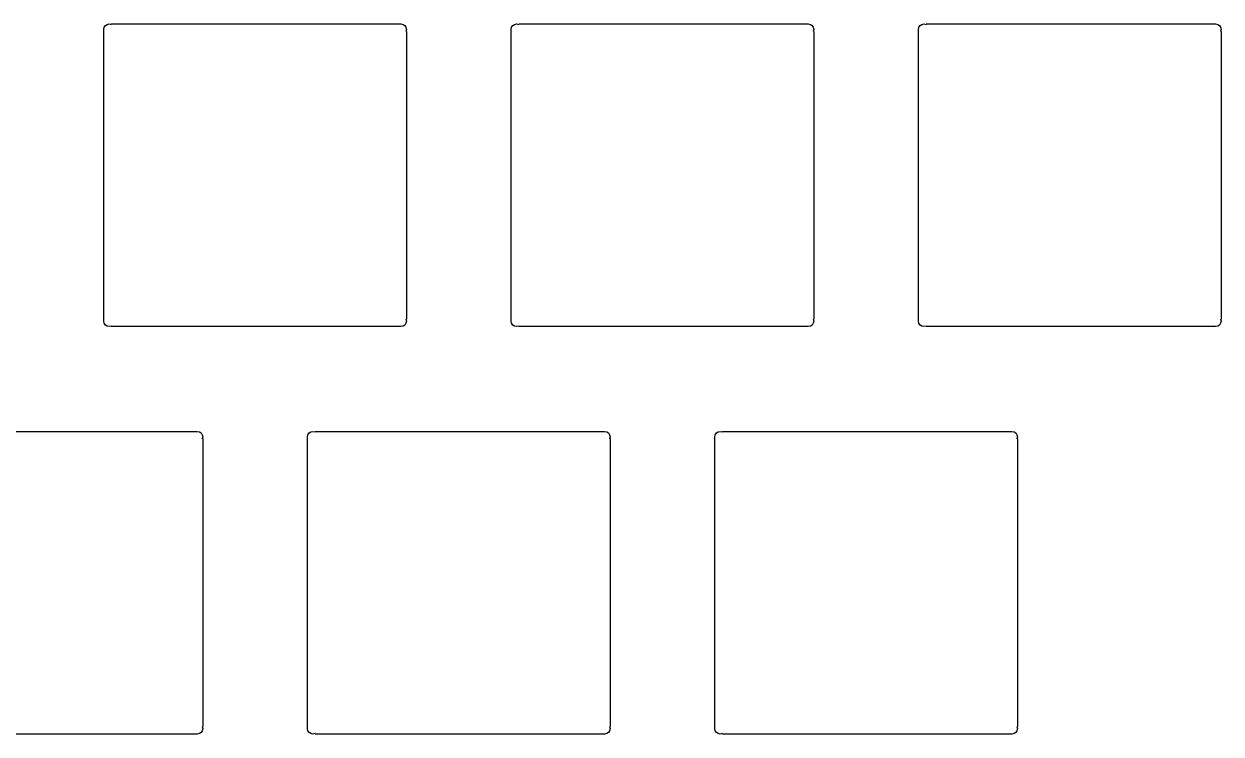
# Model space of a CAD drawing. Extents: x 229 to 416, y -167 to -34.
# Drawn here: x 289.2 to 345.2, y -138.8 to -105.6 of the extents above; entities that cross this region are included whole.
import ezdxf

# ---------------------------------------------------------------- set-up
doc = ezdxf.new("R2010")
doc.units = 0
doc.layers.add('Part__Feature1553', color=7, linetype='CONTINUOUS')

msp = doc.modelspace()

# ---------------------------------------------------------------- linework, layer by layer
at = {"layer": 'Part__Feature1553'}
for p, q in [((292.962, -105.891), (292.982, -105.794)), ((292.962, -105.891, 1.58), (292.982, -105.794, 1.58)), ((292.962, -105.891, 1.58), (292.982, -105.794, 1.58)), ((292.962, -105.891), (292.982, -105.794)), ((292.982, -105.794), (293.037, -105.712)), ((292.982, -105.794, 1.58), (293.037, -105.712, 1.58)), ((292.982, -105.794, 1.58), (293.037, -105.712, 1.58)), ((292.982, -105.794), (293.037, -105.712)), ((292.982, -105.794), (292.982, -105.794, 1.58)), ((292.982, -105.794), (292.982, -105.794, 1.58)), ((293.037, -105.712), (293.119, -105.657)), ((293.037, -105.712, 1.58), (293.119, -105.657, 1.58)), ((293.037, -105.712, 1.58), (293.119, -105.657, 1.58)), ((293.037, -105.712), (293.119, -105.657)), ((293.037, -105.712), (293.037, -105.712, 1.58)), ((293.037, -105.712), (293.037, -105.712, 1.58)), ((293.119, -105.657), (293.216, -105.637)), ((293.119, -105.657, 1.58), (293.216, -105.637, 1.58)), ((293.119, -105.657, 1.58), (293.216, -105.637, 1.58)), ((293.119, -105.657), (293.216, -105.637)), ((293.119, -105.657), (293.119, -105.657, 1.58)), ((293.119, -105.657), (293.119, -105.657, 1.58)), ((293.216, -105.638), (293.314, -105.657)), ((293.216, -105.638, 1.58), (293.314, -105.657, 1.58)), ((293.216, -105.638), (293.216, -105.638, 1.58)), ((293.216, -105.638), (293.216, -105.638, 1.58)), ((293.216, -105.638, 1.58), (293.314, -105.657, 1.58)), ((293.216, -105.638), (293.314, -105.657)), ((293.314, -105.638), (306.761, -105.638)), ((293.314, -105.638, 1.58), (306.761, -105.638, 1.58)), ((293.314, -105.638), (306.761, -105.638)), ((293.314, -105.638, 1.58), (306.761, -105.638, 1.58)), ((293.314, -105.657), (293.314, -105.657, 1.58)), ((293.314, -105.657), (293.314, -105.657, 1.58)), ((306.761, -105.638), (306.858, -105.638)), ((306.761, -105.638, 1.58), (306.858, -105.638, 1.58)), ((306.761, -105.638), (306.858, -105.638)), ((306.761, -105.638, 1.58), (306.858, -105.638, 1.58)), ((306.761, -105.657), (306.761, -105.657, 1.58)), ((306.761, -105.657), (306.761, -105.657, 1.58)), ((306.858, -105.638), (306.956, -105.657)), ((306.858, -105.638, 1.58), (306.956, -105.657, 1.58)), ((306.858, -105.638), (306.858, -105.638, 1.58)), ((306.858, -105.638), (306.858, -105.638, 1.58)), ((306.858, -105.638, 1.58), (306.956, -105.657, 1.58)), ((306.858, -105.638), (306.956, -105.657)), ((306.956, -105.657), (307.038, -105.712)), ((306.956, -105.657, 1.58), (307.038, -105.712, 1.58)), ((306.956, -105.657), (306.956, -105.657, 1.58)), ((306.956, -105.657), (306.956, -105.657, 1.58)), ((306.956, -105.657, 1.58), (307.038, -105.712, 1.58)), ((306.956, -105.657), (307.038, -105.712)), ((307.038, -105.712), (307.093, -105.794)), ((307.038, -105.712, 1.58), (307.093, -105.794, 1.58)), ((307.038, -105.712), (307.038, -105.712, 1.58)), ((307.038, -105.712), (307.038, -105.712, 1.58)), ((307.038, -105.712, 1.58), (307.093, -105.794, 1.58)), ((307.038, -105.712), (307.093, -105.794)), ((307.093, -105.794), (307.113, -105.891)), ((307.093, -105.794, 1.58), (307.113, -105.891, 1.58)), ((307.093, -105.794), (307.093, -105.794, 1.58)), ((307.093, -105.794), (307.093, -105.794, 1.58)), ((307.093, -105.794, 1.58), (307.113, -105.891, 1.58)), ((307.093, -105.794), (307.113, -105.891)), ((312.012, -105.891), (312.032, -105.794)), ((312.012, -105.891, 1.58), (312.032, -105.794, 1.58)), ((312.012, -105.891, 1.58), (312.032, -105.794, 1.58)), ((312.012, -105.891), (312.032, -105.794)), ((312.032, -105.794), (312.087, -105.712)), ((312.032, -105.794, 1.58), (312.087, -105.712, 1.58)), ((312.032, -105.794, 1.58), (312.087, -105.712, 1.58)), ((312.032, -105.794), (312.087, -105.712)), ((312.032, -105.794), (312.032, -105.794, 1.58)), ((312.032, -105.794), (312.032, -105.794, 1.58)), ((312.087, -105.712), (312.169, -105.657)), ((312.087, -105.712, 1.58), (312.169, -105.657, 1.58)), ((312.087, -105.712, 1.58), (312.169, -105.657, 1.58)), ((312.087, -105.712), (312.169, -105.657)), ((312.087, -105.712), (312.087, -105.712, 1.58)), ((312.087, -105.712), (312.087, -105.712, 1.58)), ((312.169, -105.657), (312.267, -105.637)), ((312.169, -105.657, 1.58), (312.267, -105.637, 1.58)), ((312.169, -105.657, 1.58), (312.267, -105.637, 1.58)), ((312.169, -105.657), (312.267, -105.637)), ((312.169, -105.657), (312.169, -105.657, 1.58)), ((312.169, -105.657), (312.169, -105.657, 1.58)), ((312.267, -105.638), (312.364, -105.657)), ((312.267, -105.638, 1.58), (312.364, -105.657, 1.58)), ((312.267, -105.638), (312.267, -105.638, 1.58)), ((312.267, -105.638), (312.267, -105.638, 1.58)), ((312.267, -105.638, 1.58), (312.364, -105.657, 1.58)), ((312.267, -105.638), (312.364, -105.657)), ((312.364, -105.638), (325.811, -105.638)), ((312.364, -105.638, 1.58), (325.811, -105.638, 1.58)), ((312.364, -105.638), (325.811, -105.638)), ((312.364, -105.638, 1.58), (325.811, -105.638, 1.58)), ((312.364, -105.657), (312.364, -105.657, 1.58)), ((312.364, -105.657), (312.364, -105.657, 1.58)), ((325.811, -105.638), (325.909, -105.638)), ((325.811, -105.638, 1.58), (325.909, -105.638, 1.58)), ((325.811, -105.638), (325.909, -105.638)), ((325.811, -105.638, 1.58), (325.909, -105.638, 1.58)), ((325.811, -105.657), (325.811, -105.657, 1.58)), ((325.811, -105.657), (325.811, -105.657, 1.58)), ((325.909, -105.638), (326.006, -105.657)), ((325.909, -105.638, 1.58), (326.006, -105.657, 1.58)), ((325.909, -105.638), (325.909, -105.638, 1.58)), ((325.909, -105.638), (325.909, -105.638, 1.58)), ((325.909, -105.638, 1.58), (326.006, -105.657, 1.58)), ((325.909, -105.638), (326.006, -105.657)), ((326.006, -105.657), (326.088, -105.712)), ((326.006, -105.657, 1.58), (326.088, -105.712, 1.58)), ((326.006, -105.657), (326.006, -105.657, 1.58)), ((326.006, -105.657), (326.006, -105.657, 1.58)), ((326.006, -105.657, 1.58), (326.088, -105.712, 1.58)), ((326.006, -105.657), (326.088, -105.712)), ((326.088, -105.712), (326.143, -105.794)), ((326.088, -105.712, 1.58), (326.143, -105.794, 1.58)), ((326.088, -105.712), (326.088, -105.712, 1.58)), ((326.088, -105.712), (326.088, -105.712, 1.58)), ((326.088, -105.712, 1.58), (326.143, -105.794, 1.58)), ((326.088, -105.712), (326.143, -105.794)), ((326.143, -105.794), (326.163, -105.891)), ((326.143, -105.794, 1.58), (326.163, -105.891, 1.58)), ((326.143, -105.794), (326.143, -105.794, 1.58)), ((326.143, -105.794), (326.143, -105.794, 1.58)), ((326.143, -105.794, 1.58), (326.163, -105.891, 1.58)), ((326.143, -105.794), (326.163, -105.891)), ((331.062, -105.891), (331.082, -105.794)), ((331.062, -105.891, 1.58), (331.082, -105.794, 1.58)), ((331.062, -105.891, 1.58), (331.082, -105.794, 1.58)), ((331.062, -105.891), (331.082, -105.794)), ((331.082, -105.794), (331.137, -105.712)), ((331.082, -105.794, 1.58), (331.137, -105.712, 1.58)), ((331.082, -105.794, 1.58), (331.137, -105.712, 1.58)), ((331.082, -105.794), (331.137, -105.712)), ((331.082, -105.794), (331.082, -105.794, 1.58)), ((331.082, -105.794), (331.082, -105.794, 1.58)), ((331.137, -105.712), (331.219, -105.657)), ((331.137, -105.712, 1.58), (331.219, -105.657, 1.58)), ((331.137, -105.712, 1.58), (331.219, -105.657, 1.58)), ((331.137, -105.712), (331.219, -105.657)), ((331.137, -105.712), (331.137, -105.712, 1.58)), ((331.137, -105.712), (331.137, -105.712, 1.58)), ((331.219, -105.657), (331.317, -105.637)), ((331.219, -105.657, 1.58), (331.317, -105.637, 1.58)), ((331.219, -105.657, 1.58), (331.317, -105.637, 1.58)), ((331.219, -105.657), (331.317, -105.637)), ((331.219, -105.657), (331.219, -105.657, 1.58)), ((331.219, -105.657), (331.219, -105.657, 1.58)), ((331.317, -105.638), (331.414, -105.657)), ((331.317, -105.638, 1.58), (331.414, -105.657, 1.58)), ((331.317, -105.638), (331.317, -105.638, 1.58)), ((331.317, -105.638), (331.317, -105.638, 1.58)), ((331.317, -105.638, 1.58), (331.414, -105.657, 1.58)), ((331.317, -105.638), (331.414, -105.657)), ((331.414, -105.638), (344.861, -105.638)), ((331.414, -105.638, 1.58), (344.861, -105.638, 1.58)), ((331.414, -105.638), (344.861, -105.638)), ((331.414, -105.638, 1.58), (344.861, -105.638, 1.58)), ((331.414, -105.657), (331.414, -105.657, 1.58)), ((331.414, -105.657), (331.414, -105.657, 1.58)), ((344.861, -105.638), (344.959, -105.638)), ((344.861, -105.638, 1.58), (344.959, -105.638, 1.58)), ((344.861, -105.638), (344.959, -105.638)), ((344.861, -105.638, 1.58), (344.959, -105.638, 1.58)), ((344.861, -105.657), (344.861, -105.657, 1.58)), ((344.861, -105.657), (344.861, -105.657, 1.58)), ((344.959, -105.638), (345.056, -105.657)), ((344.959, -105.638, 1.58), (345.056, -105.657, 1.58)), ((344.959, -105.638), (344.959, -105.638, 1.58)), ((344.959, -105.638), (344.959, -105.638, 1.58)), ((344.959, -105.638, 1.58), (345.056, -105.657, 1.58)), ((344.959, -105.638), (345.056, -105.657)), ((345.056, -105.657), (345.138, -105.712)), ((345.056, -105.657, 1.58), (345.138, -105.712, 1.58)), ((345.056, -105.657), (345.056, -105.657, 1.58)), ((345.056, -105.657), (345.056, -105.657, 1.58)), ((345.056, -105.657, 1.58), (345.138, -105.712, 1.58)), ((345.056, -105.657), (345.138, -105.712)), ((345.138, -105.712), (345.193, -105.794)), ((345.138, -105.712, 1.58), (345.193, -105.794, 1.58)), ((345.138, -105.712), (345.138, -105.712, 1.58)), ((345.138, -105.712), (345.138, -105.712, 1.58)), ((345.138, -105.712, 1.58), (345.193, -105.794, 1.58)), ((345.138, -105.712), (345.193, -105.794)), ((345.193, -105.794), (345.212, -105.892)), ((345.193, -105.794, 1.58), (345.212, -105.892, 1.58)), ((345.193, -105.794), (345.193, -105.794, 1.58)), ((345.193, -105.794), (345.193, -105.794, 1.58)), ((345.193, -105.794, 1.58), (345.212, -105.892, 1.58)), ((345.193, -105.794), (345.212, -105.892)), ((292.962, -105.989), (292.962, -105.891)), ((292.962, -105.989, 1.58), (292.962, -105.891, 1.58)), ((292.962, -105.989), (292.962, -105.891)), ((292.962, -105.989, 1.58), (292.962, -105.891, 1.58)), ((292.962, -105.891), (292.962, -105.891, 1.58)), ((292.962, -105.891), (292.962, -105.891, 1.58)), ((292.962, -119.436), (292.962, -105.989)), ((292.962, -119.436, 1.58), (292.962, -105.989, 1.58)), ((292.962, -119.436), (292.962, -105.989)), ((292.962, -119.436, 1.58), (292.962, -105.989, 1.58)), ((292.982, -105.989), (292.982, -105.989, 1.58)), ((292.982, -105.989), (292.982, -105.989, 1.58)), ((307.113, -105.891), (307.093, -105.989)), ((307.113, -105.891, 1.58), (307.093, -105.989, 1.58)), ((307.113, -105.891, 1.58), (307.093, -105.989, 1.58)), ((307.113, -105.891), (307.093, -105.989)), ((307.093, -105.989), (307.093, -105.989, 1.58)), ((307.093, -105.989), (307.093, -105.989, 1.58)), ((307.113, -105.891), (307.113, -105.891, 1.58)), ((307.113, -105.891), (307.113, -105.891, 1.58)), ((307.113, -105.989), (307.113, -119.436)), ((307.113, -105.989, 1.58), (307.113, -119.436, 1.58)), ((307.113, -105.989), (307.113, -119.436)), ((307.113, -105.989, 1.58), (307.113, -119.436, 1.58)), ((312.012, -105.989), (312.012, -105.891)), ((312.012, -105.989, 1.58), (312.012, -105.891, 1.58)), ((312.012, -105.989), (312.012, -105.891)), ((312.012, -105.989, 1.58), (312.012, -105.891, 1.58)), ((312.012, -105.891), (312.012, -105.891, 1.58)), ((312.012, -105.891), (312.012, -105.891, 1.58)), ((312.012, -119.436), (312.012, -105.989)), ((312.012, -119.436, 1.58), (312.012, -105.989, 1.58)), ((312.012, -119.436), (312.012, -105.989)), ((312.012, -119.436, 1.58), (312.012, -105.989, 1.58)), ((312.032, -105.989), (312.032, -105.989, 1.58)), ((312.032, -105.989), (312.032, -105.989, 1.58)), ((326.163, -105.891), (326.143, -105.989)), ((326.163, -105.891, 1.58), (326.143, -105.989, 1.58)), ((326.163, -105.891, 1.58), (326.143, -105.989, 1.58)), ((326.163, -105.891), (326.143, -105.989)), ((326.143, -105.989), (326.143, -105.989, 1.58)), ((326.143, -105.989), (326.143, -105.989, 1.58)), ((326.163, -105.891), (326.163, -105.891, 1.58)), ((326.163, -105.891), (326.163, -105.891, 1.58)), ((326.163, -105.989), (326.163, -119.436)), ((326.163, -105.989, 1.58), (326.163, -119.436, 1.58)), ((326.163, -105.989), (326.163, -119.436)), ((326.163, -105.989, 1.58), (326.163, -119.436, 1.58)), ((331.062, -105.989), (331.062, -105.891)), ((331.062, -105.989, 1.58), (331.062, -105.891, 1.58)), ((331.062, -105.989), (331.062, -105.891)), ((331.062, -105.989, 1.58), (331.062, -105.891, 1.58)), ((331.062, -105.891), (331.062, -105.891, 1.58)), ((331.062, -105.891), (331.062, -105.891, 1.58)), ((331.062, -119.436), (331.062, -105.989)), ((331.062, -119.432, 1.58), (331.062, -105.989, 1.58)), ((331.062, -119.436), (331.062, -105.989)), ((331.062, -119.432, 1.58), (331.062, -105.989, 1.58)), ((331.082, -105.989), (331.082, -105.989, 1.58)), ((331.082, -105.989), (331.082, -105.989, 1.58)), ((345.212, -105.891, 1.58), (345.192, -105.993, 1.58)), ((345.212, -105.891, 1.58), (345.192, -105.993, 1.58)), ((345.212, -105.891), (345.193, -105.989)), ((345.212, -105.891), (345.193, -105.989)), ((345.193, -105.989), (345.193, -105.989, 1.58)), ((345.193, -105.989), (345.193, -105.989, 1.58)), ((345.212, -105.891), (345.212, -105.891, 1.58)), ((345.212, -105.891), (345.212, -105.891, 1.58)), ((345.212, -105.989), (345.212, -119.436)), ((345.212, -105.989), (345.212, -119.436)), ((345.212, -105.993, 1.58), (345.212, -119.436, 1.58)), ((345.212, -105.993, 1.58), (345.212, -119.436, 1.58)), ((292.962, -119.534), (292.962, -119.436)), ((292.962, -119.534, 1.58), (292.962, -119.436, 1.58)), ((292.962, -119.534), (292.962, -119.436)), ((292.962, -119.534, 1.58), (292.962, -119.436, 1.58)), ((292.982, -119.631), (292.962, -119.534)), ((292.982, -119.631, 1.58), (292.962, -119.534, 1.58)), ((292.982, -119.631, 1.58), (292.962, -119.534, 1.58)), ((292.962, -119.534), (292.962, -119.534, 1.58)), ((292.982, -119.631), (292.962, -119.534)), ((292.962, -119.534), (292.962, -119.534, 1.58)), ((292.982, -119.436), (292.982, -119.436, 1.58)), ((292.982, -119.436), (292.982, -119.436, 1.58)), ((293.037, -119.713), (292.982, -119.631)), ((293.037, -119.713, 1.58), (292.982, -119.631, 1.58)), ((293.037, -119.713, 1.58), (292.982, -119.631, 1.58)), ((292.982, -119.631), (292.982, -119.631, 1.58)), ((293.037, -119.713), (292.982, -119.631)), ((292.982, -119.631), (292.982, -119.631, 1.58)), ((293.119, -119.768), (293.037, -119.713)), ((293.119, -119.768, 1.58), (293.037, -119.713, 1.58)), ((293.119, -119.768, 1.58), (293.037, -119.713, 1.58)), ((293.037, -119.713), (293.037, -119.713, 1.58)), ((293.119, -119.768), (293.037, -119.713)), ((293.037, -119.713), (293.037, -119.713, 1.58)), ((293.216, -119.787), (293.119, -119.768)), ((293.216, -119.787, 1.58), (293.119, -119.768, 1.58)), ((293.216, -119.787, 1.58), (293.119, -119.768, 1.58)), ((293.119, -119.768), (293.119, -119.768, 1.58)), ((293.216, -119.787), (293.119, -119.768)), ((293.119, -119.768), (293.119, -119.768, 1.58)), ((293.314, -119.768), (293.216, -119.788)), ((293.314, -119.768, 1.58), (293.216, -119.788, 1.58)), ((293.314, -119.768, 1.58), (293.216, -119.788, 1.58)), ((293.314, -119.768), (293.216, -119.788)), ((293.216, -119.787), (293.216, -119.787, 1.58)), ((293.216, -119.787), (293.216, -119.787, 1.58)), ((293.314, -119.768), (293.314, -119.768, 1.58)), ((293.314, -119.768), (293.314, -119.768, 1.58)), ((306.761, -119.787), (293.314, -119.787)), ((306.761, -119.787, 1.58), (293.314, -119.787, 1.58)), ((306.761, -119.787), (293.314, -119.787)), ((306.761, -119.787, 1.58), (293.314, -119.787, 1.58)), ((306.761, -119.768), (306.761, -119.768, 1.58)), ((306.761, -119.768), (306.761, -119.768, 1.58)), ((306.858, -119.787), (306.761, -119.787)), ((306.858, -119.787, 1.58), (306.761, -119.787, 1.58)), ((306.858, -119.787), (306.761, -119.787)), ((306.858, -119.787, 1.58), (306.761, -119.787, 1.58)), ((306.956, -119.768), (306.858, -119.788)), ((306.956, -119.768, 1.58), (306.858, -119.788, 1.58)), ((306.956, -119.768, 1.58), (306.858, -119.788, 1.58)), ((306.956, -119.768), (306.858, -119.788)), ((306.858, -119.787), (306.858, -119.787, 1.58)), ((306.858, -119.787), (306.858, -119.787, 1.58)), ((307.038, -119.713), (306.956, -119.768)), ((307.038, -119.713, 1.58), (306.956, -119.768, 1.58)), ((307.038, -119.713, 1.58), (306.956, -119.768, 1.58)), ((307.038, -119.713), (306.956, -119.768)), ((306.956, -119.768), (306.956, -119.768, 1.58)), ((306.956, -119.768), (306.956, -119.768, 1.58)), ((307.093, -119.631), (307.038, -119.713)), ((307.093, -119.631, 1.58), (307.038, -119.713, 1.58)), ((307.093, -119.631, 1.58), (307.038, -119.713, 1.58)), ((307.093, -119.631), (307.038, -119.713)), ((307.038, -119.713), (307.038, -119.713, 1.58)), ((307.038, -119.713), (307.038, -119.713, 1.58)), ((307.093, -119.436), (307.113, -119.534)), ((307.093, -119.436, 1.58), (307.113, -119.534, 1.58)), ((307.093, -119.436), (307.093, -119.436, 1.58)), ((307.093, -119.436), (307.093, -119.436, 1.58)), ((307.093, -119.436, 1.58), (307.113, -119.534, 1.58)), ((307.093, -119.436), (307.113, -119.534)), ((307.113, -119.534), (307.093, -119.631)), ((307.113, -119.534, 1.58), (307.093, -119.631, 1.58)), ((307.113, -119.534, 1.58), (307.093, -119.631, 1.58)), ((307.113, -119.534), (307.093, -119.631)), ((307.093, -119.631), (307.093, -119.631, 1.58)), ((307.093, -119.631), (307.093, -119.631, 1.58)), ((307.113, -119.534), (307.113, -119.534, 1.58)), ((307.113, -119.534), (307.113, -119.534, 1.58)), ((312.012, -119.534), (312.012, -119.436)), ((312.012, -119.534, 1.58), (312.012, -119.436, 1.58)), ((312.012, -119.534), (312.012, -119.436)), ((312.012, -119.534, 1.58), (312.012, -119.436, 1.58)), ((312.032, -119.631), (312.012, -119.534)), ((312.032, -119.631, 1.58), (312.012, -119.534, 1.58)), ((312.032, -119.631, 1.58), (312.012, -119.534, 1.58)), ((312.012, -119.534), (312.012, -119.534, 1.58)), ((312.032, -119.631), (312.012, -119.534)), ((312.012, -119.534), (312.012, -119.534, 1.58)), ((312.032, -119.436), (312.032, -119.436, 1.58)), ((312.032, -119.436), (312.032, -119.436, 1.58)), ((312.087, -119.713), (312.032, -119.631)), ((312.087, -119.713, 1.58), (312.032, -119.631, 1.58)), ((312.087, -119.713, 1.58), (312.032, -119.631, 1.58)), ((312.032, -119.631), (312.032, -119.631, 1.58)), ((312.087, -119.713), (312.032, -119.631)), ((312.032, -119.631), (312.032, -119.631, 1.58)), ((312.169, -119.768), (312.087, -119.713)), ((312.169, -119.768, 1.58), (312.087, -119.713, 1.58)), ((312.169, -119.768, 1.58), (312.087, -119.713, 1.58)), ((312.087, -119.713), (312.087, -119.713, 1.58)), ((312.169, -119.768), (312.087, -119.713)), ((312.087, -119.713), (312.087, -119.713, 1.58)), ((312.267, -119.787), (312.169, -119.768)), ((312.267, -119.787, 1.58), (312.169, -119.768, 1.58)), ((312.267, -119.787, 1.58), (312.169, -119.768, 1.58)), ((312.169, -119.768), (312.169, -119.768, 1.58)), ((312.267, -119.787), (312.169, -119.768)), ((312.169, -119.768), (312.169, -119.768, 1.58)), ((312.364, -119.768), (312.267, -119.788)), ((312.364, -119.768, 1.58), (312.267, -119.788, 1.58)), ((312.364, -119.768, 1.58), (312.267, -119.788, 1.58)), ((312.364, -119.768), (312.267, -119.788)), ((312.267, -119.787), (312.267, -119.787, 1.58)), ((312.267, -119.787), (312.267, -119.787, 1.58)), ((312.364, -119.768), (312.364, -119.768, 1.58)), ((312.364, -119.768), (312.364, -119.768, 1.58)), ((325.811, -119.787), (312.364, -119.787)), ((325.811, -119.787, 1.58), (312.364, -119.787, 1.58)), ((325.811, -119.787), (312.364, -119.787)), ((325.811, -119.787, 1.58), (312.364, -119.787, 1.58)), ((325.811, -119.768), (325.811, -119.768, 1.58)), ((325.811, -119.768), (325.811, -119.768, 1.58)), ((325.909, -119.787), (325.811, -119.787)), ((325.909, -119.787, 1.58), (325.811, -119.787, 1.58)), ((325.909, -119.787), (325.811, -119.787)), ((325.909, -119.787, 1.58), (325.811, -119.787, 1.58)), ((326.006, -119.768), (325.909, -119.788)), ((326.006, -119.768, 1.58), (325.909, -119.788, 1.58)), ((326.006, -119.768, 1.58), (325.909, -119.788, 1.58)), ((326.006, -119.768), (325.909, -119.788)), ((325.909, -119.787), (325.909, -119.787, 1.58)), ((325.909, -119.787), (325.909, -119.787, 1.58)), ((326.088, -119.713), (326.006, -119.768)), ((326.088, -119.713, 1.58), (326.006, -119.768, 1.58)), ((326.088, -119.713, 1.58), (326.006, -119.768, 1.58)), ((326.088, -119.713), (326.006, -119.768)), ((326.006, -119.768), (326.006, -119.768, 1.58)), ((326.006, -119.768), (326.006, -119.768, 1.58)), ((326.143, -119.631), (326.088, -119.713)), ((326.143, -119.631, 1.58), (326.088, -119.713, 1.58)), ((326.143, -119.631, 1.58), (326.088, -119.713, 1.58)), ((326.143, -119.631), (326.088, -119.713)), ((326.088, -119.713), (326.088, -119.713, 1.58)), ((326.088, -119.713), (326.088, -119.713, 1.58)), ((326.143, -119.436), (326.163, -119.534)), ((326.143, -119.436, 1.58), (326.163, -119.534, 1.58)), ((326.143, -119.436), (326.143, -119.436, 1.58)), ((326.143, -119.436), (326.143, -119.436, 1.58)), ((326.143, -119.436, 1.58), (326.163, -119.534, 1.58)), ((326.143, -119.436), (326.163, -119.534)), ((326.163, -119.534), (326.143, -119.631)), ((326.163, -119.534, 1.58), (326.143, -119.631, 1.58)), ((326.163, -119.534, 1.58), (326.143, -119.631, 1.58)), ((326.163, -119.534), (326.143, -119.631)), ((326.143, -119.631), (326.143, -119.631, 1.58)), ((326.143, -119.631), (326.143, -119.631, 1.58)), ((326.163, -119.534), (326.163, -119.534, 1.58)), ((326.163, -119.534), (326.163, -119.534, 1.58)), ((331.062, -119.534, 1.58), (331.062, -119.432, 1.58)), ((331.062, -119.534, 1.58), (331.062, -119.432, 1.58)), ((331.062, -119.534), (331.062, -119.436)), ((331.062, -119.534), (331.062, -119.436)), ((331.082, -119.631), (331.062, -119.534)), ((331.082, -119.631, 1.58), (331.062, -119.534, 1.58)), ((331.082, -119.631, 1.58), (331.062, -119.534, 1.58)), ((331.062, -119.534), (331.062, -119.534, 1.58)), ((331.082, -119.631), (331.062, -119.534)), ((331.062, -119.534), (331.062, -119.534, 1.58)), ((331.082, -119.436), (331.082, -119.436, 1.58)), ((331.082, -119.436), (331.082, -119.436, 1.58)), ((331.137, -119.713), (331.082, -119.631)), ((331.137, -119.713, 1.58), (331.082, -119.631, 1.58)), ((331.137, -119.713, 1.58), (331.082, -119.631, 1.58)), ((331.082, -119.631), (331.082, -119.631, 1.58)), ((331.137, -119.713), (331.082, -119.631)), ((331.082, -119.631), (331.082, -119.631, 1.58)), ((331.219, -119.768), (331.137, -119.713)), ((331.219, -119.768, 1.58), (331.137, -119.713, 1.58)), ((331.219, -119.768, 1.58), (331.137, -119.713, 1.58)), ((331.137, -119.713), (331.137, -119.713, 1.58)), ((331.219, -119.768), (331.137, -119.713)), ((331.137, -119.713), (331.137, -119.713, 1.58)), ((331.317, -119.787), (331.219, -119.768)), ((331.317, -119.787, 1.58), (331.219, -119.768, 1.58)), ((331.317, -119.787, 1.58), (331.219, -119.768, 1.58)), ((331.219, -119.768), (331.219, -119.768, 1.58)), ((331.317, -119.787), (331.219, -119.768)), ((331.219, -119.768), (331.219, -119.768, 1.58)), ((331.414, -119.768), (331.317, -119.788)), ((331.414, -119.768, 1.58), (331.317, -119.788, 1.58)), ((331.414, -119.768, 1.58), (331.317, -119.788, 1.58)), ((331.414, -119.768), (331.317, -119.788)), ((331.317, -119.787), (331.317, -119.787, 1.58)), ((331.317, -119.787), (331.317, -119.787, 1.58)), ((331.414, -119.768), (331.414, -119.768, 1.58)), ((331.414, -119.768), (331.414, -119.768, 1.58)), ((344.861, -119.787), (331.414, -119.787)), ((344.857, -119.787, 1.58), (331.414, -119.787, 1.58)), ((344.861, -119.787), (331.414, -119.787)), ((344.857, -119.787, 1.58), (331.414, -119.787, 1.58)), ((344.959, -119.787, 1.58), (344.857, -119.787, 1.58)), ((344.959, -119.787, 1.58), (344.857, -119.787, 1.58)), ((344.861, -119.768), (344.861, -119.768, 1.58)), ((344.861, -119.768), (344.861, -119.768, 1.58)), ((344.959, -119.787), (344.861, -119.787)), ((344.959, -119.787), (344.861, -119.787)), ((345.056, -119.768), (344.959, -119.788)), ((345.056, -119.768, 1.58), (344.959, -119.788, 1.58)), ((345.056, -119.768, 1.58), (344.959, -119.788, 1.58)), ((345.056, -119.768), (344.959, -119.788)), ((344.959, -119.787), (344.959, -119.787, 1.58)), ((344.959, -119.787), (344.959, -119.787, 1.58)), ((345.138, -119.713), (345.056, -119.768)), ((345.138, -119.713, 1.58), (345.056, -119.768, 1.58)), ((345.138, -119.713, 1.58), (345.056, -119.768, 1.58)), ((345.138, -119.713), (345.056, -119.768)), ((345.056, -119.768), (345.056, -119.768, 1.58)), ((345.056, -119.768), (345.056, -119.768, 1.58)), ((345.193, -119.631), (345.138, -119.713)), ((345.193, -119.631, 1.58), (345.138, -119.713, 1.58)), ((345.193, -119.631, 1.58), (345.138, -119.713, 1.58)), ((345.193, -119.631), (345.138, -119.713)), ((345.138, -119.713), (345.138, -119.713, 1.58)), ((345.138, -119.713), (345.138, -119.713, 1.58)), ((345.193, -119.436), (345.212, -119.534)), ((345.193, -119.436, 1.58), (345.212, -119.534, 1.58)), ((345.193, -119.436), (345.193, -119.436, 1.58)), ((345.193, -119.436), (345.193, -119.436, 1.58)), ((345.193, -119.436, 1.58), (345.212, -119.534, 1.58)), ((345.193, -119.436), (345.212, -119.534)), ((345.212, -119.534), (345.193, -119.631)), ((345.212, -119.534, 1.58), (345.193, -119.631, 1.58)), ((345.212, -119.534, 1.58), (345.193, -119.631, 1.58)), ((345.212, -119.534), (345.193, -119.631)), ((345.193, -119.631), (345.193, -119.631, 1.58)), ((345.193, -119.631), (345.193, -119.631, 1.58)), ((345.212, -119.534), (345.212, -119.534, 1.58)), ((345.212, -119.534), (345.212, -119.534, 1.58)), ((283.789, -124.688), (297.236, -124.688)), ((283.789, -124.688), (297.236, -124.688)), ((283.793, -124.688, 1.58), (297.236, -124.688, 1.58)), ((283.793, -124.688, 1.58), (297.236, -124.688, 1.58)), ((297.236, -124.688), (297.334, -124.688)), ((297.236, -124.688, 1.58), (297.334, -124.688, 1.58)), ((297.236, -124.688), (297.334, -124.688)), ((297.236, -124.688, 1.58), (297.334, -124.688, 1.58)), ((297.236, -124.707), (297.236, -124.707, 1.58)), ((297.236, -124.707), (297.236, -124.707, 1.58)), ((297.334, -124.688), (297.431, -124.707)), ((297.334, -124.688, 1.58), (297.431, -124.707, 1.58)), ((297.334, -124.688), (297.334, -124.688, 1.58)), ((297.334, -124.688), (297.334, -124.688, 1.58)), ((297.334, -124.688, 1.58), (297.431, -124.707, 1.58)), ((297.334, -124.688), (297.431, -124.707)), ((297.431, -124.707), (297.513, -124.762)), ((297.431, -124.707, 1.58), (297.513, -124.762, 1.58)), ((297.431, -124.707), (297.431, -124.707, 1.58)), ((297.431, -124.707), (297.431, -124.707, 1.58)), ((297.431, -124.707, 1.58), (297.513, -124.762, 1.58)), ((297.431, -124.707), (297.513, -124.762)), ((297.513, -124.762), (297.568, -124.844)), ((297.513, -124.762, 1.58), (297.568, -124.844, 1.58)), ((297.513, -124.762), (297.513, -124.762, 1.58)), ((297.513, -124.762), (297.513, -124.762, 1.58)), ((297.513, -124.762, 1.58), (297.568, -124.844, 1.58)), ((297.513, -124.762), (297.568, -124.844)), ((297.568, -124.844), (297.587, -124.942)), ((297.568, -124.844, 1.58), (297.587, -124.942, 1.58)), ((297.568, -124.844), (297.568, -124.844, 1.58)), ((297.568, -124.844), (297.568, -124.844, 1.58)), ((297.568, -124.844, 1.58), (297.587, -124.942, 1.58)), ((297.568, -124.844), (297.587, -124.942)), ((302.488, -124.942), (302.507, -124.844)), ((302.488, -124.942, 1.58), (302.507, -124.844, 1.58)), ((302.488, -124.942, 1.58), (302.507, -124.844, 1.58)), ((302.488, -124.942), (302.507, -124.844)), ((302.507, -124.844), (302.562, -124.762)), ((302.507, -124.844, 1.58), (302.562, -124.762, 1.58)), ((302.507, -124.844, 1.58), (302.562, -124.762, 1.58)), ((302.507, -124.844), (302.562, -124.762)), ((302.507, -124.844), (302.507, -124.844, 1.58)), ((302.507, -124.844), (302.507, -124.844, 1.58)), ((302.562, -124.762), (302.644, -124.707)), ((302.562, -124.762, 1.58), (302.644, -124.707, 1.58)), ((302.562, -124.762, 1.58), (302.644, -124.707, 1.58)), ((302.562, -124.762), (302.644, -124.707)), ((302.562, -124.762), (302.562, -124.762, 1.58)), ((302.562, -124.762), (302.562, -124.762, 1.58)), ((302.644, -124.707), (302.741, -124.687)), ((302.644, -124.707, 1.58), (302.741, -124.687, 1.58)), ((302.644, -124.707, 1.58), (302.741, -124.687, 1.58)), ((302.644, -124.707), (302.741, -124.687)), ((302.644, -124.707), (302.644, -124.707, 1.58)), ((302.644, -124.707), (302.644, -124.707, 1.58)), ((302.741, -124.688), (302.839, -124.707)), ((302.741, -124.688, 1.58), (302.843, -124.708, 1.58)), ((302.741, -124.688), (302.741, -124.688, 1.58)), ((302.741, -124.688), (302.741, -124.688, 1.58)), ((302.741, -124.688, 1.58), (302.843, -124.708, 1.58)), ((302.741, -124.688), (302.839, -124.707)), ((302.839, -124.688), (316.286, -124.688)), ((302.839, -124.688), (316.286, -124.688)), ((302.839, -124.707), (302.839, -124.707, 1.58)), ((302.839, -124.707), (302.839, -124.707, 1.58)), ((302.843, -124.688, 1.58), (316.286, -124.688, 1.58)), ((302.843, -124.688, 1.58), (316.286, -124.688, 1.58)), ((316.286, -124.688), (316.384, -124.688)), ((316.286, -124.688, 1.58), (316.384, -124.688, 1.58)), ((316.286, -124.688), (316.384, -124.688)), ((316.286, -124.688, 1.58), (316.384, -124.688, 1.58)), ((316.286, -124.707), (316.286, -124.707, 1.58)), ((316.286, -124.707), (316.286, -124.707, 1.58)), ((316.384, -124.688), (316.481, -124.707)), ((316.384, -124.688, 1.58), (316.481, -124.707, 1.58)), ((316.384, -124.688), (316.384, -124.688, 1.58)), ((316.384, -124.688), (316.384, -124.688, 1.58)), ((316.384, -124.688, 1.58), (316.481, -124.707, 1.58)), ((316.384, -124.688), (316.481, -124.707)), ((316.481, -124.707), (316.563, -124.762)), ((316.481, -124.707, 1.58), (316.563, -124.762, 1.58)), ((316.481, -124.707), (316.481, -124.707, 1.58)), ((316.481, -124.707), (316.481, -124.707, 1.58)), ((316.481, -124.707, 1.58), (316.563, -124.762, 1.58)), ((316.481, -124.707), (316.563, -124.762)), ((316.563, -124.762), (316.618, -124.844)), ((316.563, -124.762, 1.58), (316.618, -124.844, 1.58)), ((316.563, -124.762), (316.563, -124.762, 1.58)), ((316.563, -124.762), (316.563, -124.762, 1.58)), ((316.563, -124.762, 1.58), (316.618, -124.844, 1.58)), ((316.563, -124.762), (316.618, -124.844)), ((316.618, -124.844), (316.637, -124.942)), ((316.618, -124.844, 1.58), (316.637, -124.942, 1.58)), ((316.618, -124.844), (316.618, -124.844, 1.58)), ((316.618, -124.844), (316.618, -124.844, 1.58)), ((316.618, -124.844, 1.58), (316.637, -124.942, 1.58)), ((316.618, -124.844), (316.637, -124.942)), ((321.538, -124.942), (321.557, -124.844)), ((321.538, -124.942, 1.58), (321.557, -124.844, 1.58)), ((321.538, -124.942, 1.58), (321.557, -124.844, 1.58)), ((321.538, -124.942), (321.557, -124.844)), ((321.557, -124.844), (321.612, -124.762)), ((321.557, -124.844, 1.58), (321.612, -124.762, 1.58)), ((321.557, -124.844, 1.58), (321.612, -124.762, 1.58)), ((321.557, -124.844), (321.612, -124.762)), ((321.557, -124.844), (321.557, -124.844, 1.58)), ((321.557, -124.844), (321.557, -124.844, 1.58)), ((321.612, -124.762), (321.694, -124.707)), ((321.612, -124.762, 1.58), (321.694, -124.707, 1.58)), ((321.612, -124.762, 1.58), (321.694, -124.707, 1.58)), ((321.612, -124.762), (321.694, -124.707)), ((321.612, -124.762), (321.612, -124.762, 1.58)), ((321.612, -124.762), (321.612, -124.762, 1.58)), ((321.694, -124.707), (321.791, -124.687)), ((321.694, -124.707, 1.58), (321.791, -124.687, 1.58)), ((321.694, -124.707, 1.58), (321.791, -124.687, 1.58)), ((321.694, -124.707), (321.791, -124.687)), ((321.694, -124.707), (321.694, -124.707, 1.58)), ((321.694, -124.707), (321.694, -124.707, 1.58)), ((321.791, -124.688), (321.889, -124.707)), ((321.791, -124.688, 1.58), (321.893, -124.708, 1.58)), ((321.791, -124.688), (321.791, -124.688, 1.58)), ((321.791, -124.688), (321.791, -124.688, 1.58)), ((321.791, -124.688, 1.58), (321.893, -124.708, 1.58)), ((321.791, -124.688), (321.889, -124.707)), ((321.889, -124.688), (335.336, -124.688)), ((321.889, -124.688), (335.336, -124.688)), ((321.889, -124.707), (321.889, -124.707, 1.58)), ((321.889, -124.707), (321.889, -124.707, 1.58)), ((321.893, -124.688, 1.58), (335.336, -124.688, 1.58)), ((321.893, -124.688, 1.58), (335.336, -124.688, 1.58)), ((335.336, -124.688), (335.433, -124.688)), ((335.336, -124.688, 1.58), (335.433, -124.688, 1.58)), ((335.336, -124.688), (335.433, -124.688)), ((335.336, -124.688, 1.58), (335.433, -124.688, 1.58)), ((335.336, -124.707), (335.336, -124.707, 1.58)), ((335.336, -124.707), (335.336, -124.707, 1.58)), ((335.433, -124.688), (335.531, -124.707)), ((335.433, -124.688, 1.58), (335.531, -124.707, 1.58)), ((335.433, -124.688), (335.433, -124.688, 1.58)), ((335.433, -124.688), (335.433, -124.688, 1.58)), ((335.433, -124.688, 1.58), (335.531, -124.707, 1.58)), ((335.433, -124.688), (335.531, -124.707)), ((335.531, -124.707), (335.613, -124.762)), ((335.531, -124.707, 1.58), (335.613, -124.762, 1.58)), ((335.531, -124.707), (335.531, -124.707, 1.58)), ((335.531, -124.707), (335.531, -124.707, 1.58)), ((335.531, -124.707, 1.58), (335.613, -124.762, 1.58)), ((335.531, -124.707), (335.613, -124.762)), ((335.613, -124.762), (335.668, -124.844)), ((335.613, -124.762, 1.58), (335.668, -124.844, 1.58)), ((335.613, -124.762), (335.613, -124.762, 1.58)), ((335.613, -124.762), (335.613, -124.762, 1.58)), ((335.613, -124.762, 1.58), (335.668, -124.844, 1.58)), ((335.613, -124.762), (335.668, -124.844)), ((335.668, -124.844), (335.688, -124.942)), ((335.668, -124.844, 1.58), (335.688, -124.942, 1.58)), ((335.668, -124.844), (335.668, -124.844, 1.58)), ((335.668, -124.844), (335.668, -124.844, 1.58)), ((335.668, -124.844, 1.58), (335.688, -124.942, 1.58)), ((335.668, -124.844), (335.688, -124.942)), ((297.587, -124.942, 1.58), (297.567, -125.043, 1.58)), ((297.587, -124.942, 1.58), (297.567, -125.043, 1.58)), ((297.587, -124.942), (297.568, -125.039)), ((297.587, -124.942), (297.568, -125.039)), ((297.568, -125.039), (297.568, -125.039, 1.58)), ((297.568, -125.039), (297.568, -125.039, 1.58)), ((297.587, -124.942), (297.587, -124.942, 1.58)), ((297.587, -124.942), (297.587, -124.942, 1.58)), ((297.587, -125.039), (297.587, -138.486)), ((297.587, -125.039), (297.587, -138.486)), ((297.587, -125.043, 1.58), (297.587, -138.486, 1.58)), ((297.587, -125.043, 1.58), (297.587, -138.486, 1.58)), ((302.488, -125.039), (302.488, -124.942)), ((302.488, -125.039, 1.58), (302.488, -124.942, 1.58)), ((302.488, -125.039), (302.488, -124.942)), ((302.488, -125.039, 1.58), (302.488, -124.942, 1.58)), ((302.488, -124.942), (302.488, -124.942, 1.58)), ((302.488, -124.942), (302.488, -124.942, 1.58)), ((302.488, -138.486), (302.488, -125.039)), ((302.488, -138.482, 1.58), (302.488, -125.039, 1.58)), ((302.488, -138.486), (302.488, -125.039)), ((302.488, -138.482, 1.58), (302.488, -125.039, 1.58)), ((302.507, -125.039), (302.507, -125.039, 1.58)), ((302.507, -125.039), (302.507, -125.039, 1.58)), ((316.637, -124.942, 1.58), (316.617, -125.043, 1.58)), ((316.637, -124.942, 1.58), (316.617, -125.043, 1.58)), ((316.637, -124.942), (316.618, -125.039)), ((316.637, -124.942), (316.618, -125.039)), ((316.618, -125.039), (316.618, -125.039, 1.58)), ((316.618, -125.039), (316.618, -125.039, 1.58)), ((316.637, -124.942), (316.637, -124.942, 1.58)), ((316.637, -124.942), (316.637, -124.942, 1.58)), ((316.637, -125.039), (316.637, -138.486)), ((316.637, -125.039), (316.637, -138.486)), ((316.637, -125.043, 1.58), (316.637, -138.486, 1.58)), ((316.637, -125.043, 1.58), (316.637, -138.486, 1.58)), ((321.538, -125.039), (321.538, -124.942)), ((321.538, -125.039, 1.58), (321.538, -124.942, 1.58)), ((321.538, -125.039), (321.538, -124.942)), ((321.538, -125.039, 1.58), (321.538, -124.942, 1.58)), ((321.538, -124.942), (321.538, -124.942, 1.58)), ((321.538, -124.942), (321.538, -124.942, 1.58)), ((321.538, -138.486), (321.538, -125.039)), ((321.538, -138.482, 1.58), (321.538, -125.039, 1.58)), ((321.538, -138.486), (321.538, -125.039)), ((321.538, -138.482, 1.58), (321.538, -125.039, 1.58)), ((321.557, -125.039), (321.557, -125.039, 1.58)), ((321.557, -125.039), (321.557, -125.039, 1.58)), ((335.688, -124.942, 1.58), (335.667, -125.043, 1.58)), ((335.688, -124.942, 1.58), (335.667, -125.043, 1.58)), ((335.688, -124.942), (335.668, -125.039)), ((335.688, -124.942), (335.668, -125.039)), ((335.668, -125.039), (335.668, -125.039, 1.58)), ((335.668, -125.039), (335.668, -125.039, 1.58)), ((335.688, -124.942), (335.688, -124.942, 1.58)), ((335.688, -124.942), (335.688, -124.942, 1.58)), ((335.688, -125.039), (335.688, -138.486)), ((335.688, -125.039), (335.688, -138.486)), ((335.688, -125.043, 1.58), (335.688, -138.486, 1.58)), ((335.688, -125.043, 1.58), (335.688, -138.486, 1.58)), ((297.236, -138.838), (283.789, -138.838)), ((297.232, -138.838, 1.58), (283.789, -138.838, 1.58)), ((297.236, -138.838), (283.789, -138.838)), ((297.232, -138.838, 1.58), (283.789, -138.838, 1.58)), ((297.334, -138.838, 1.58), (297.232, -138.838, 1.58)), ((297.334, -138.838, 1.58), (297.232, -138.838, 1.58)), ((297.236, -138.818), (297.236, -138.818, 1.58)), ((297.236, -138.818), (297.236, -138.818, 1.58)), ((297.334, -138.838), (297.236, -138.838)), ((297.334, -138.838), (297.236, -138.838)), ((297.431, -138.818), (297.334, -138.838)), ((297.431, -138.818, 1.58), (297.334, -138.838, 1.58)), ((297.431, -138.818, 1.58), (297.334, -138.838, 1.58)), ((297.431, -138.818), (297.334, -138.838)), ((297.334, -138.838), (297.334, -138.838, 1.58)), ((297.334, -138.838), (297.334, -138.838, 1.58)), ((297.513, -138.763), (297.431, -138.818)), ((297.513, -138.763, 1.58), (297.431, -138.818, 1.58)), ((297.513, -138.763, 1.58), (297.431, -138.818, 1.58)), ((297.513, -138.763), (297.431, -138.818)), ((297.431, -138.818), (297.431, -138.818, 1.58)), ((297.431, -138.818), (297.431, -138.818, 1.58)), ((297.568, -138.681), (297.513, -138.763)), ((297.568, -138.681, 1.58), (297.513, -138.763, 1.58)), ((297.568, -138.681, 1.58), (297.513, -138.763, 1.58)), ((297.568, -138.681), (297.513, -138.763)), ((297.513, -138.763), (297.513, -138.763, 1.58)), ((297.513, -138.763), (297.513, -138.763, 1.58)), ((297.568, -138.486), (297.587, -138.583)), ((297.568, -138.486, 1.58), (297.587, -138.583, 1.58)), ((297.568, -138.486), (297.568, -138.486, 1.58)), ((297.568, -138.486), (297.568, -138.486, 1.58)), ((297.568, -138.486, 1.58), (297.587, -138.583, 1.58)), ((297.568, -138.486), (297.587, -138.583)), ((297.587, -138.583), (297.568, -138.681)), ((297.587, -138.583, 1.58), (297.568, -138.681, 1.58)), ((297.587, -138.583, 1.58), (297.568, -138.681, 1.58)), ((297.587, -138.583), (297.568, -138.681)), ((297.568, -138.681), (297.568, -138.681, 1.58)), ((297.568, -138.681), (297.568, -138.681, 1.58)), ((297.587, -138.583), (297.587, -138.583, 1.58)), ((297.587, -138.583), (297.587, -138.583, 1.58)), ((302.488, -138.583, 1.58), (302.488, -138.482, 1.58)), ((302.488, -138.583, 1.58), (302.488, -138.482, 1.58)), ((302.488, -138.583), (302.488, -138.486)), ((302.488, -138.583), (302.488, -138.486)), ((302.507, -138.681), (302.488, -138.583)), ((302.507, -138.681, 1.58), (302.488, -138.583, 1.58)), ((302.507, -138.681, 1.58), (302.488, -138.583, 1.58)), ((302.488, -138.583), (302.488, -138.583, 1.58)), ((302.507, -138.681), (302.488, -138.583)), ((302.488, -138.583), (302.488, -138.583, 1.58)), ((302.507, -138.486), (302.507, -138.486, 1.58)), ((302.507, -138.486), (302.507, -138.486, 1.58)), ((302.562, -138.763), (302.507, -138.681)), ((302.562, -138.763, 1.58), (302.507, -138.681, 1.58)), ((302.562, -138.763, 1.58), (302.507, -138.681, 1.58)), ((302.507, -138.681), (302.507, -138.681, 1.58)), ((302.562, -138.763), (302.507, -138.681)), ((302.507, -138.681), (302.507, -138.681, 1.58)), ((302.644, -138.818), (302.562, -138.763)), ((302.644, -138.818, 1.58), (302.562, -138.763, 1.58)), ((302.644, -138.818, 1.58), (302.562, -138.763, 1.58)), ((302.562, -138.763), (302.562, -138.763, 1.58)), ((302.644, -138.818), (302.562, -138.763)), ((302.562, -138.763), (302.562, -138.763, 1.58)), ((302.741, -138.838), (302.644, -138.818)), ((302.741, -138.838, 1.58), (302.644, -138.818, 1.58)), ((302.741, -138.838, 1.58), (302.644, -138.818, 1.58)), ((302.644, -138.818), (302.644, -138.818, 1.58)), ((302.741, -138.838), (302.644, -138.818)), ((302.644, -138.818), (302.644, -138.818, 1.58)), ((302.839, -138.818), (302.741, -138.838)), ((302.839, -138.818, 1.58), (302.741, -138.838, 1.58)), ((302.839, -138.818, 1.58), (302.741, -138.838, 1.58)), ((302.839, -138.818), (302.741, -138.838)), ((302.741, -138.838), (302.741, -138.838, 1.58)), ((302.741, -138.838), (302.741, -138.838, 1.58)), ((302.839, -138.818), (302.839, -138.818, 1.58)), ((302.839, -138.818), (302.839, -138.818, 1.58)), ((316.286, -138.838), (302.839, -138.838)), ((316.282, -138.838, 1.58), (302.839, -138.838, 1.58)), ((316.286, -138.838), (302.839, -138.838)), ((316.282, -138.838, 1.58), (302.839, -138.838, 1.58)), ((316.384, -138.838, 1.58), (316.282, -138.838, 1.58)), ((316.384, -138.838, 1.58), (316.282, -138.838, 1.58)), ((316.286, -138.818), (316.286, -138.818, 1.58)), ((316.286, -138.818), (316.286, -138.818, 1.58)), ((316.384, -138.838), (316.286, -138.838)), ((316.384, -138.838), (316.286, -138.838)), ((316.481, -138.818), (316.384, -138.838)), ((316.481, -138.818, 1.58), (316.384, -138.838, 1.58)), ((316.481, -138.818, 1.58), (316.384, -138.838, 1.58)), ((316.481, -138.818), (316.384, -138.838)), ((316.384, -138.838), (316.384, -138.838, 1.58)), ((316.384, -138.838), (316.384, -138.838, 1.58)), ((316.563, -138.763), (316.481, -138.818)), ((316.563, -138.763, 1.58), (316.481, -138.818, 1.58)), ((316.563, -138.763, 1.58), (316.481, -138.818, 1.58)), ((316.563, -138.763), (316.481, -138.818)), ((316.481, -138.818), (316.481, -138.818, 1.58)), ((316.481, -138.818), (316.481, -138.818, 1.58)), ((316.618, -138.681), (316.563, -138.763)), ((316.618, -138.681, 1.58), (316.563, -138.763, 1.58)), ((316.618, -138.681, 1.58), (316.563, -138.763, 1.58)), ((316.618, -138.681), (316.563, -138.763)), ((316.563, -138.763), (316.563, -138.763, 1.58)), ((316.563, -138.763), (316.563, -138.763, 1.58)), ((316.618, -138.486), (316.637, -138.583)), ((316.618, -138.486, 1.58), (316.637, -138.583, 1.58)), ((316.618, -138.486), (316.618, -138.486, 1.58)), ((316.618, -138.486), (316.618, -138.486, 1.58)), ((316.618, -138.486, 1.58), (316.637, -138.583, 1.58)), ((316.618, -138.486), (316.637, -138.583)), ((316.637, -138.583), (316.618, -138.681)), ((316.637, -138.583, 1.58), (316.618, -138.681, 1.58)), ((316.637, -138.583, 1.58), (316.618, -138.681, 1.58)), ((316.637, -138.583), (316.618, -138.681)), ((316.618, -138.681), (316.618, -138.681, 1.58)), ((316.618, -138.681), (316.618, -138.681, 1.58)), ((316.637, -138.583), (316.637, -138.583, 1.58)), ((316.637, -138.583), (316.637, -138.583, 1.58)), ((321.538, -138.583, 1.58), (321.538, -138.482, 1.58)), ((321.538, -138.583, 1.58), (321.538, -138.482, 1.58)), ((321.538, -138.583), (321.538, -138.486)), ((321.538, -138.583), (321.538, -138.486)), ((321.557, -138.681), (321.538, -138.583)), ((321.557, -138.681, 1.58), (321.538, -138.583, 1.58)), ((321.557, -138.681, 1.58), (321.538, -138.583, 1.58)), ((321.538, -138.583), (321.538, -138.583, 1.58)), ((321.557, -138.681), (321.538, -138.583)), ((321.538, -138.583), (321.538, -138.583, 1.58)), ((321.557, -138.486), (321.557, -138.486, 1.58)), ((321.557, -138.486), (321.557, -138.486, 1.58)), ((321.612, -138.763), (321.557, -138.681)), ((321.612, -138.763, 1.58), (321.557, -138.681, 1.58)), ((321.612, -138.763, 1.58), (321.557, -138.681, 1.58)), ((321.557, -138.681), (321.557, -138.681, 1.58)), ((321.612, -138.763), (321.557, -138.681)), ((321.557, -138.681), (321.557, -138.681, 1.58)), ((321.694, -138.818), (321.612, -138.763)), ((321.694, -138.818, 1.58), (321.612, -138.763, 1.58)), ((321.694, -138.818, 1.58), (321.612, -138.763, 1.58)), ((321.612, -138.763), (321.612, -138.763, 1.58)), ((321.694, -138.818), (321.612, -138.763)), ((321.612, -138.763), (321.612, -138.763, 1.58)), ((321.791, -138.838), (321.694, -138.818)), ((321.791, -138.838, 1.58), (321.694, -138.818, 1.58)), ((321.791, -138.838, 1.58), (321.694, -138.818, 1.58)), ((321.694, -138.818), (321.694, -138.818, 1.58)), ((321.791, -138.838), (321.694, -138.818)), ((321.694, -138.818), (321.694, -138.818, 1.58)), ((321.889, -138.818), (321.791, -138.838)), ((321.889, -138.818, 1.58), (321.791, -138.838, 1.58)), ((321.889, -138.818, 1.58), (321.791, -138.838, 1.58)), ((321.889, -138.818), (321.791, -138.838)), ((321.791, -138.838), (321.791, -138.838, 1.58)), ((321.791, -138.838), (321.791, -138.838, 1.58)), ((321.889, -138.818), (321.889, -138.818, 1.58)), ((321.889, -138.818), (321.889, -138.818, 1.58)), ((335.336, -138.838), (321.889, -138.838)), ((335.332, -138.838, 1.58), (321.889, -138.838, 1.58)), ((335.336, -138.838), (321.889, -138.838)), ((335.332, -138.838, 1.58), (321.889, -138.838, 1.58)), ((335.433, -138.838, 1.58), (335.332, -138.838, 1.58)), ((335.433, -138.838, 1.58), (335.332, -138.838, 1.58)), ((335.336, -138.818), (335.336, -138.818, 1.58)), ((335.336, -138.818), (335.336, -138.818, 1.58)), ((335.433, -138.838), (335.336, -138.838)), ((335.433, -138.838), (335.336, -138.838)), ((335.531, -138.818), (335.433, -138.838)), ((335.531, -138.818, 1.58), (335.433, -138.838, 1.58)), ((335.531, -138.818, 1.58), (335.433, -138.838, 1.58)), ((335.531, -138.818), (335.433, -138.838)), ((335.433, -138.838), (335.433, -138.838, 1.58)), ((335.433, -138.838), (335.433, -138.838, 1.58)), ((335.613, -138.763), (335.531, -138.818)), ((335.613, -138.763, 1.58), (335.531, -138.818, 1.58)), ((335.613, -138.763, 1.58), (335.531, -138.818, 1.58)), ((335.613, -138.763), (335.531, -138.818)), ((335.531, -138.818), (335.531, -138.818, 1.58)), ((335.531, -138.818), (335.531, -138.818, 1.58)), ((335.668, -138.681), (335.613, -138.763)), ((335.668, -138.681, 1.58), (335.613, -138.763, 1.58)), ((335.668, -138.681, 1.58), (335.613, -138.763, 1.58)), ((335.668, -138.681), (335.613, -138.763)), ((335.613, -138.763), (335.613, -138.763, 1.58)), ((335.613, -138.763), (335.613, -138.763, 1.58)), ((335.668, -138.486), (335.688, -138.583)), ((335.668, -138.486, 1.58), (335.688, -138.583, 1.58)), ((335.668, -138.486), (335.668, -138.486, 1.58)), ((335.668, -138.486), (335.668, -138.486, 1.58)), ((335.668, -138.486, 1.58), (335.688, -138.583, 1.58)), ((335.668, -138.486), (335.688, -138.583)), ((335.688, -138.583), (335.668, -138.681)), ((335.688, -138.583, 1.58), (335.668, -138.681, 1.58)), ((335.688, -138.583, 1.58), (335.668, -138.681, 1.58)), ((335.688, -138.583), (335.668, -138.681)), ((335.668, -138.681), (335.668, -138.681, 1.58)), ((335.668, -138.681), (335.668, -138.681, 1.58)), ((335.688, -138.583), (335.688, -138.583, 1.58)), ((335.688, -138.583), (335.688, -138.583, 1.58))]:
    msp.add_line(p, q, dxfattribs=at)

doc.saveas('drawing.dxf')
